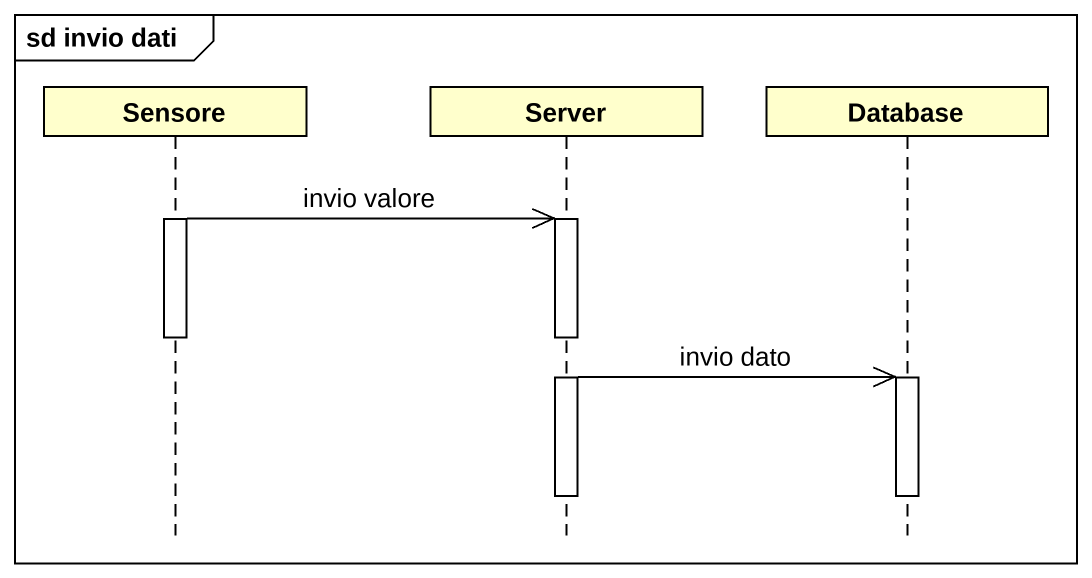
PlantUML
@startuml
mainframe sd invio dati
hide footbox
participant Sensore
participant Server
participant "Database" as Database_

activate Sensore
Sensore ->> Server : invio valore
activate Server
deactivate Sensore
Server ->> Database_ : invio dato
activate Database_
deactivate Server
deactivate Database_
@enduml
